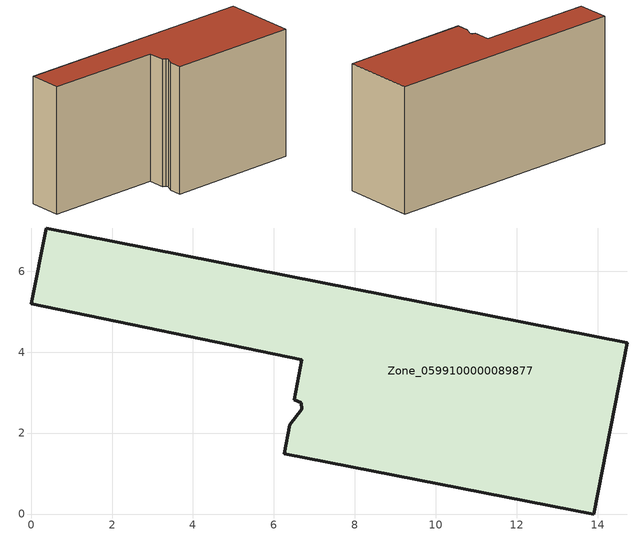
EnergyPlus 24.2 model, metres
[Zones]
Zone_0599100000089877
 floor ground (C_G): 6.39,2.21 6.69,2.59 6.68,2.75 6.51,2.83 6.69,3.81 0,5.19 0.38,7.07 14.74,4.23 13.91,0 6.26,1.49 z0
 wall outside (C_F): 14.74,4.23 0.38,7.07 0,5.19 6.69,3.81 6.51,2.83 6.68,2.75 6.69,2.59 6.39,2.21 6.26,1.49 13.91,0 14.74,4.23 z0:7.56
 roof outside (C_R): 6.69,2.59 6.39,2.21 6.26,1.49 13.91,0 14.74,4.23 0.38,7.07 0,5.19 6.69,3.81 6.51,2.83 6.68,2.75 z7.56
[BUILDING]
Pand.0599100000089877: North Axis=0; Terrain=City; Loads Convergence Tolerance Value=0.04; Temperature Convergence Tolerance Value=0.4; Solar Distribution=FullExterior; Maximum Number of Warmup Days=25; Minimum Number of Warmup Days=1
[Site:Location]
Rotterdam.The.Hague.AP_ZH_NLD Design_Conditions: Latitude=51.96; Longitude=4.45; Time Zone=1; Elevation=-4.5
[SITE:GROUNDTEMPERATURE:BUILDINGSURFACE]
18, 18, 18, 18, 18, 18, 18, 18, 18, 18, 18, 18
[MATERIAL] Thermal Absorptance=0.9; Solar Absorptance=0.7; Visible Absorptance=0.7
Name | Roughness | Thickness | Conductivity | Density | Specific Heat
G.TI.1946 | MediumSmooth | 0.15 | 1 | 540 | 1210
F.TI.1946 | Rough | 0.3 | 0.857143 | 1920 | 840
R.TI.1946 | MediumRough | 0.2 | 0.1 | 1500 | 1000
[CONSTRUCTION]
C_G: G.TI.1946
C_F: F.TI.1946
C_R: R.TI.1946
[ZONE]
Zone_0599100000089877: Type=1; Multiplier=1; Ceiling Height=Autocalculate; Volume=Autocalculate; Floor Area=autocalculate; Part of Total Floor Area=Yes
[ZONEINFILTRATION:DESIGNFLOWRATE]
Infil_Zone_0599100000089877: Zone or ZoneList or Space or SpaceList=Zone_0599100000089877; Schedule=AlwaysOn; Design Flow Rate Calculation Method=Flow/Area; Flow Rate per Floor Area=0.003; Constant Term Coefficient=1; Temperature Term Coefficient=0; Velocity Term Coefficient=0; Velocity Squared Term Coefficient=0
[HVACTEMPLATE:ZONE:IDEALLOADSAIRSYSTEM]
Zone_0599100000089877: Maximum Heating Supply Air Temperature=50; Minimum Cooling Supply Air Temperature=13; Maximum Heating Supply Air Humidity Ratio=0.0156; Minimum Cooling Supply Air Humidity Ratio=0.0077; Heating Limit=NoLimit; Cooling Limit=NoLimit; Dehumidification Control Type=ConstantSensibleHeatRatio; Cooling Sensible Heat Ratio=0.7; Dehumidification Setpoint=60; Humidification Control Type=None; Humidification Setpoint=30; Outdoor Air Method=None; Outdoor Air Flow Rate per Person=0.00944; Outdoor Air Flow Rate per Zone Floor Area=0; Outdoor Air Flow Rate per Zone=0; Demand Controlled Ventilation Type=None; Outdoor Air Economizer Type=NoEconomizer; Heat Recovery Type=None; Sensible Heat Recovery Effectiveness=0.7; Latent Heat Recovery Effectiveness=0.65
[ZONECONTROL:THERMOSTAT]
ThermostatControl_Zone_0599100000089877: Zone or ZoneList=Zone_0599100000089877; Control Type Schedule=DualSetpointControlType; Control 1=Thermostat_Zone_0599100000089877; Temperature Difference Between Cutout And Setpoint=0
[THERMOSTATSETPOINT:DUALSETPOINT]
Thermostat_Zone_0599100000089877: Heating Setpoint Temperature Schedule=HeatingSetpoint_Zone_0599100000089877; Cooling Setpoint Temperature Schedule=CoolingSetpoint_Zone_0599100000089877
[SCHEDULE:COMPACT]
HeatingSetpoint_Zone_0599100000089877: Through: 12/31, For: AllDays, Until: 24:00, 21
CoolingSetpoint_Zone_0599100000089877: Through: 12/31, For: AllDays, Until: 24:00, 24
DualSetpointControlType: Through: 12/31, For: AllDays, Until: 24:00, 4
AlwaysOn: Through: 12/31, For: AllDays, Until: 24:00, 1
